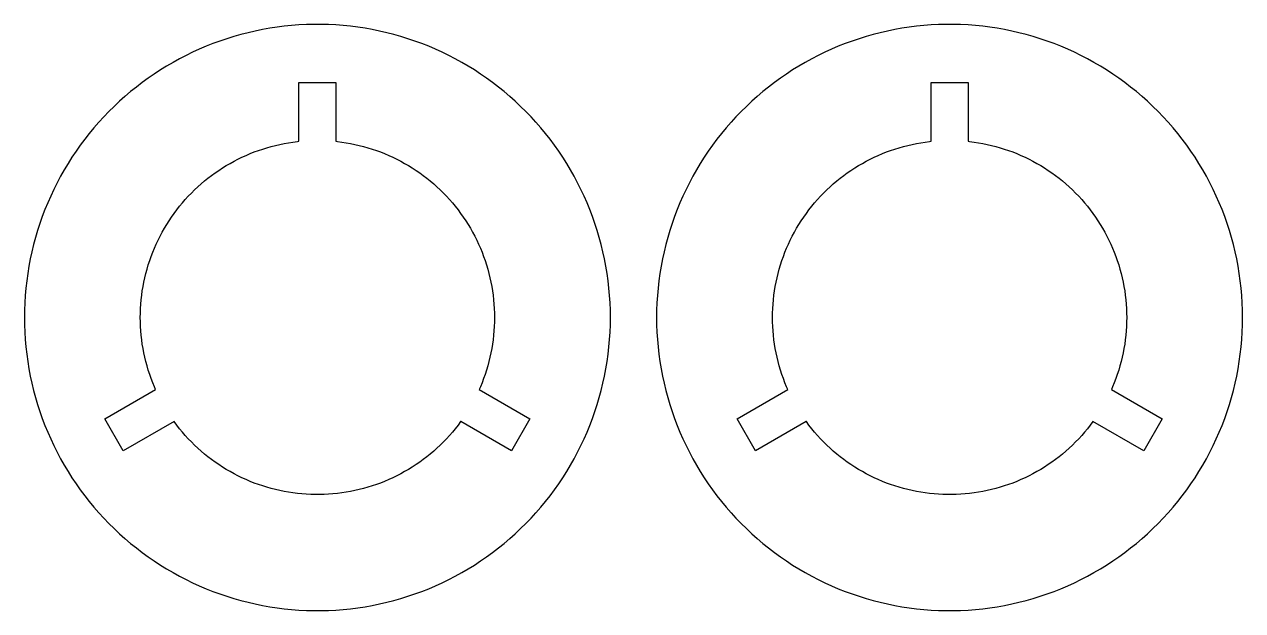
# Model space of a CAD drawing. Header units: metres. Extents: x -25 to 190, y -25 to 25.
# Drawn here: x 84.2 to 189.8, y -25.4 to 25.4 of the extents above; entities that cross this region are included whole.
import ezdxf

# ---------------------------------------------------------------- set-up
doc = ezdxf.new("R2010")
doc.units = ezdxf.units.M

msp = doc.modelspace()

# ---------------------------------------------------------------- linework, layer by layer
for p, q in [((108.005, 25.3499), (107.369, 25.3018)), ((108.643, 25.3819), (108.005, 25.3499)), ((109.281, 25.398), (108.643, 25.3819)), ((109.919, 25.398), (109.281, 25.398)), ((110.557, 25.3819), (109.919, 25.398)), ((111.195, 25.3499), (110.557, 25.3819)), ((111.831, 25.3018), (111.195, 25.3499)), ((162.805, 25.3499), (162.169, 25.3018)), ((163.443, 25.3819), (162.805, 25.3499)), ((164.081, 25.398), (163.443, 25.3819)), ((164.719, 25.398), (164.081, 25.398)), ((165.357, 25.3819), (164.719, 25.398)), ((165.995, 25.3499), (165.357, 25.3819)), ((166.631, 25.3018), (165.995, 25.3499)), ((102.361, 24.3465), (101.751, 24.1568)), ((102.975, 24.5207), (102.361, 24.3465)), ((103.593, 24.6794), (102.975, 24.5207)), ((104.215, 24.8226), (103.593, 24.6794)), ((104.841, 24.9501), (104.215, 24.8226)), ((105.469, 25.0618), (104.841, 24.9501)), ((106.1, 25.1577), (105.469, 25.0618)), ((106.733, 25.2377), (106.1, 25.1577)), ((107.369, 25.3018), (106.733, 25.2377)), ((112.467, 25.2377), (111.831, 25.3018)), ((113.1, 25.1577), (112.467, 25.2377)), ((113.731, 25.0618), (113.1, 25.1577)), ((114.359, 24.9501), (113.731, 25.0618)), ((114.985, 24.8226), (114.359, 24.9501)), ((115.607, 24.6794), (114.985, 24.8226)), ((116.225, 24.5207), (115.607, 24.6794)), ((116.839, 24.3465), (116.225, 24.5207)), ((117.449, 24.1568), (116.839, 24.3465)), ((157.161, 24.3465), (156.551, 24.1568)), ((157.775, 24.5207), (157.161, 24.3465)), ((158.393, 24.6794), (157.775, 24.5207)), ((159.015, 24.8226), (158.393, 24.6794)), ((159.641, 24.9501), (159.015, 24.8226)), ((160.269, 25.0618), (159.641, 24.9501)), ((160.9, 25.1577), (160.269, 25.0618)), ((161.533, 25.2377), (160.9, 25.1577)), ((162.169, 25.3018), (161.533, 25.2377)), ((167.267, 25.2377), (166.631, 25.3018)), ((167.9, 25.1577), (167.267, 25.2377)), ((168.531, 25.0618), (167.9, 25.1577)), ((169.159, 24.9501), (168.531, 25.0618)), ((169.785, 24.8226), (169.159, 24.9501)), ((170.407, 24.6794), (169.785, 24.8226)), ((171.025, 24.5207), (170.407, 24.6794)), ((171.639, 24.3465), (171.025, 24.5207)), ((172.249, 24.1568), (171.639, 24.3465)), ((99.3662, 23.2471), (98.7852, 22.9826)), ((99.9536, 23.4969), (99.3662, 23.2471)), ((100.547, 23.7319), (99.9536, 23.4969)), ((101.146, 23.952), (100.547, 23.7319)), ((101.751, 24.1568), (101.146, 23.952)), ((118.054, 23.952), (117.449, 24.1568)), ((118.653, 23.7319), (118.054, 23.952)), ((119.246, 23.4969), (118.653, 23.7319)), ((119.834, 23.2471), (119.246, 23.4969)), ((120.415, 22.9826), (119.834, 23.2471)), ((154.166, 23.2471), (153.585, 22.9826)), ((154.754, 23.4969), (154.166, 23.2471)), ((155.347, 23.7319), (154.754, 23.4969)), ((155.946, 23.952), (155.347, 23.7319)), ((156.551, 24.1568), (155.946, 23.952)), ((172.854, 23.952), (172.249, 24.1568)), ((173.453, 23.7319), (172.854, 23.952)), ((174.046, 23.4969), (173.453, 23.7319)), ((174.634, 23.2471), (174.046, 23.4969)), ((175.215, 22.9826), (174.634, 23.2471)), ((97.6441, 22.4102), (97.0847, 22.1027)), ((98.2111, 22.7036), (97.6441, 22.4102)), ((98.7852, 22.9826), (98.2111, 22.7036)), ((120.989, 22.7036), (120.415, 22.9826)), ((121.556, 22.4102), (120.989, 22.7036)), ((122.115, 22.1027), (121.556, 22.4102)), ((152.444, 22.4102), (151.885, 22.1027)), ((153.011, 22.7036), (152.444, 22.4102)), ((153.585, 22.9826), (153.011, 22.7036)), ((175.789, 22.7036), (175.215, 22.9826)), ((176.356, 22.4102), (175.789, 22.7036)), ((176.915, 22.1027), (176.356, 22.4102)), ((95.99, 21.4459), (95.4554, 21.0971)), ((96.5332, 21.7812), (95.99, 21.4459)), ((97.0847, 22.1027), (96.5332, 21.7812)), ((122.667, 21.7812), (122.115, 22.1027)), ((123.21, 21.4459), (122.667, 21.7812)), ((123.745, 21.0971), (123.21, 21.4459)), ((150.79, 21.4459), (150.255, 21.0971)), ((151.333, 21.7812), (150.79, 21.4459)), ((151.885, 22.1027), (151.333, 21.7812)), ((177.467, 21.7812), (176.915, 22.1027)), ((178.01, 21.4459), (177.467, 21.7812)), ((178.545, 21.0971), (178.01, 21.4459)), ((94.4132, 20.3598), (93.9064, 19.9717)), ((94.9297, 20.735), (94.4132, 20.3598)), ((95.4554, 21.0971), (94.9297, 20.735)), ((108, 15.2653), (108, 20.35)), ((108, 20.35), (111.2, 20.35)), ((111.2, 20.35), (111.2, 15.2653)), ((124.27, 20.735), (123.745, 21.0971)), ((124.787, 20.3598), (124.27, 20.735)), ((125.294, 19.9717), (124.787, 20.3598)), ((149.213, 20.3598), (148.706, 19.9717)), ((149.73, 20.735), (149.213, 20.3598)), ((150.255, 21.0971), (149.73, 20.735)), ((162.8, 15.2653), (162.8, 20.35)), ((162.8, 20.35), (166, 20.35)), ((166, 20.35), (166, 15.2653)), ((179.07, 20.735), (178.545, 21.0971)), ((179.587, 20.3598), (179.07, 20.735)), ((180.094, 19.9717), (179.587, 20.3598)), ((92.9227, 19.158), (92.4465, 18.7328)), ((93.4094, 19.571), (92.9227, 19.158)), ((93.9064, 19.9717), (93.4094, 19.571)), ((125.791, 19.571), (125.294, 19.9717)), ((126.277, 19.158), (125.791, 19.571)), ((126.753, 18.7328), (126.277, 19.158)), ((147.723, 19.158), (147.247, 18.7328)), ((148.209, 19.571), (147.723, 19.158)), ((148.706, 19.9717), (148.209, 19.571)), ((180.591, 19.571), (180.094, 19.9717)), ((181.077, 19.158), (180.591, 19.571)), ((181.553, 18.7328), (181.077, 19.158)), ((91.9812, 18.2958), (91.527, 17.8473)), ((92.4465, 18.7328), (91.9812, 18.2958)), ((127.219, 18.2958), (126.753, 18.7328)), ((127.673, 17.8473), (127.219, 18.2958)), ((146.781, 18.2958), (146.327, 17.8473)), ((147.247, 18.7328), (146.781, 18.2958)), ((182.019, 18.2958), (181.553, 18.7328)), ((182.473, 17.8473), (182.019, 18.2958)), ((90.6531, 16.9167), (90.234, 16.4352)), ((91.0842, 17.3875), (90.6531, 16.9167)), ((91.527, 17.8473), (91.0842, 17.3875)), ((128.116, 17.3875), (127.673, 17.8473)), ((128.547, 16.9167), (128.116, 17.3875)), ((128.966, 16.4352), (128.547, 16.9167)), ((145.453, 16.9167), (145.034, 16.4352)), ((145.884, 17.3875), (145.453, 16.9167)), ((146.327, 17.8473), (145.884, 17.3875)), ((182.916, 17.3875), (182.473, 17.8473)), ((183.347, 16.9167), (182.916, 17.3875)), ((183.766, 16.4352), (183.347, 16.9167)), ((89.8271, 15.9434), (89.4326, 15.4414)), ((90.234, 16.4352), (89.8271, 15.9434)), ((129.373, 15.9434), (128.966, 16.4352)), ((129.767, 15.4414), (129.373, 15.9434)), ((144.627, 15.9434), (144.233, 15.4414)), ((145.034, 16.4352), (144.627, 15.9434)), ((184.173, 15.9434), (183.766, 16.4352)), ((184.567, 15.4414), (184.173, 15.9434)), ((89.051, 14.9297), (88.6823, 14.4086)), ((89.4326, 15.4414), (89.051, 14.9297)), ((105.225, 14.7133), (105.596, 14.8186)), ((105.596, 14.8186), (105.97, 14.9145)), ((105.97, 14.9145), (106.346, 15.0011)), ((106.346, 15.0011), (106.724, 15.0781)), ((106.724, 15.0781), (107.104, 15.1456)), ((107.104, 15.1456), (107.485, 15.2036)), ((107.485, 15.2036), (107.868, 15.2519)), ((107.868, 15.2519), (108, 15.2653)), ((111.2, 15.2653), (111.332, 15.2519)), ((111.332, 15.2519), (111.715, 15.2036)), ((111.715, 15.2036), (112.096, 15.1456)), ((112.096, 15.1456), (112.476, 15.0781)), ((112.476, 15.0781), (112.854, 15.0011)), ((112.854, 15.0011), (113.23, 14.9145)), ((113.23, 14.9145), (113.604, 14.8186)), ((113.604, 14.8186), (113.975, 14.7133)), ((130.149, 14.9297), (129.767, 15.4414)), ((130.518, 14.4086), (130.149, 14.9297)), ((143.851, 14.9297), (143.482, 14.4086)), ((144.233, 15.4414), (143.851, 14.9297)), ((160.025, 14.7133), (160.396, 14.8186)), ((160.396, 14.8186), (160.77, 14.9145)), ((160.77, 14.9145), (161.146, 15.0011)), ((161.146, 15.0011), (161.524, 15.0781)), ((161.524, 15.0781), (161.904, 15.1456)), ((161.904, 15.1456), (162.285, 15.2036)), ((162.285, 15.2036), (162.668, 15.2519)), ((162.668, 15.2519), (162.8, 15.2653)), ((166, 15.2653), (166.132, 15.2519)), ((166.132, 15.2519), (166.515, 15.2036)), ((166.515, 15.2036), (166.896, 15.1456)), ((166.896, 15.1456), (167.276, 15.0781)), ((167.276, 15.0781), (167.654, 15.0011)), ((167.654, 15.0011), (168.03, 14.9145)), ((168.03, 14.9145), (168.404, 14.8186)), ((168.404, 14.8186), (168.775, 14.7133)), ((184.949, 14.9297), (184.567, 15.4414)), ((185.318, 14.4086), (184.949, 14.9297)), ((88.3268, 13.8784), (87.9847, 13.3394)), ((88.6823, 14.4086), (88.3268, 13.8784)), ((102.717, 13.7205), (103.064, 13.8891)), ((103.064, 13.8891), (103.415, 14.049)), ((103.415, 14.049), (103.77, 14.1999)), ((103.77, 14.1999), (104.129, 14.3419)), ((104.129, 14.3419), (104.491, 14.4749)), ((104.491, 14.4749), (104.857, 14.5987)), ((104.857, 14.5987), (105.225, 14.7133)), ((113.975, 14.7133), (114.343, 14.5987)), ((114.343, 14.5987), (114.709, 14.4749)), ((114.709, 14.4749), (115.071, 14.3419)), ((115.071, 14.3419), (115.43, 14.1999)), ((115.43, 14.1999), (115.785, 14.049)), ((115.785, 14.049), (116.136, 13.8891)), ((116.136, 13.8891), (116.483, 13.7205)), ((130.873, 13.8784), (130.518, 14.4086)), ((131.215, 13.3394), (130.873, 13.8784)), ((143.127, 13.8784), (142.785, 13.3394)), ((143.482, 14.4086), (143.127, 13.8784)), ((157.517, 13.7205), (157.864, 13.8891)), ((157.864, 13.8891), (158.215, 14.049)), ((158.215, 14.049), (158.57, 14.1999)), ((158.57, 14.1999), (158.929, 14.3419)), ((158.929, 14.3419), (159.291, 14.4749)), ((159.291, 14.4749), (159.657, 14.5987)), ((159.657, 14.5987), (160.025, 14.7133)), ((168.775, 14.7133), (169.143, 14.5987)), ((169.143, 14.5987), (169.509, 14.4749)), ((169.509, 14.4749), (169.871, 14.3419)), ((169.871, 14.3419), (170.23, 14.1999)), ((170.23, 14.1999), (170.585, 14.049)), ((170.585, 14.049), (170.936, 13.8891)), ((170.936, 13.8891), (171.283, 13.7205)), ((185.673, 13.8784), (185.318, 14.4086)), ((186.015, 13.3394), (185.673, 13.8784)), ((87.6563, 12.792), (87.3418, 12.2365)), ((87.9847, 13.3394), (87.6563, 12.792)), ((100.734, 12.5308), (101.052, 12.7496)), ((101.052, 12.7496), (101.375, 12.9604)), ((101.375, 12.9604), (101.703, 13.163)), ((101.703, 13.163), (102.037, 13.3573)), ((102.037, 13.3573), (102.375, 13.5432)), ((102.375, 13.5432), (102.717, 13.7205)), ((116.483, 13.7205), (116.825, 13.5432)), ((116.825, 13.5432), (117.163, 13.3573)), ((117.163, 13.3573), (117.497, 13.163)), ((117.497, 13.163), (117.825, 12.9604)), ((117.825, 12.9604), (118.148, 12.7496)), ((118.148, 12.7496), (118.466, 12.5308)), ((131.544, 12.792), (131.215, 13.3394)), ((131.858, 12.2365), (131.544, 12.792)), ((142.456, 12.792), (142.142, 12.2365)), ((142.785, 13.3394), (142.456, 12.792)), ((155.534, 12.5308), (155.852, 12.7496)), ((155.852, 12.7496), (156.175, 12.9604)), ((156.175, 12.9604), (156.503, 13.163)), ((156.503, 13.163), (156.837, 13.3573)), ((156.837, 13.3573), (157.175, 13.5432)), ((157.175, 13.5432), (157.517, 13.7205)), ((171.283, 13.7205), (171.625, 13.5432)), ((171.625, 13.5432), (171.963, 13.3573)), ((171.963, 13.3573), (172.297, 13.163)), ((172.297, 13.163), (172.625, 12.9604)), ((172.625, 12.9604), (172.948, 12.7496)), ((172.948, 12.7496), (173.266, 12.5308)), ((186.344, 12.792), (186.015, 13.3394)), ((186.658, 12.2365), (186.344, 12.792)), ((87.0413, 11.6733), (86.7551, 11.1027)), ((87.3418, 12.2365), (87.0413, 11.6733)), ((99.5214, 11.5777), (99.8155, 11.8274)), ((99.8155, 11.8274), (100.116, 12.0695)), ((100.116, 12.0695), (100.422, 12.304)), ((100.422, 12.304), (100.734, 12.5308)), ((118.466, 12.5308), (118.778, 12.304)), ((118.778, 12.304), (119.084, 12.0695)), ((119.084, 12.0695), (119.384, 11.8274)), ((119.384, 11.8274), (119.679, 11.5777)), ((132.159, 11.6733), (131.858, 12.2365)), ((132.445, 11.1027), (132.159, 11.6733)), ((141.841, 11.6733), (141.555, 11.1027)), ((142.142, 12.2365), (141.841, 11.6733)), ((154.321, 11.5777), (154.616, 11.8274)), ((154.616, 11.8274), (154.916, 12.0695)), ((154.916, 12.0695), (155.222, 12.304)), ((155.222, 12.304), (155.534, 12.5308)), ((173.266, 12.5308), (173.578, 12.304)), ((173.578, 12.304), (173.884, 12.0695)), ((173.884, 12.0695), (174.184, 11.8274)), ((174.184, 11.8274), (174.479, 11.5777)), ((186.959, 11.6733), (186.658, 12.2365)), ((187.245, 11.1027), (186.959, 11.6733)), ((86.7551, 11.1027), (86.4833, 10.5251)), ((98.4103, 10.5078), (98.6779, 10.7857)), ((98.6779, 10.7857), (98.9524, 11.0567)), ((98.9524, 11.0567), (99.2336, 11.3208)), ((99.2336, 11.3208), (99.5214, 11.5777)), ((119.679, 11.5777), (119.966, 11.3208)), ((119.966, 11.3208), (120.248, 11.0567)), ((120.248, 11.0567), (120.522, 10.7857)), ((120.522, 10.7857), (120.79, 10.5078)), ((132.717, 10.5251), (132.445, 11.1027)), ((141.555, 11.1027), (141.283, 10.5251)), ((153.21, 10.5078), (153.478, 10.7857)), ((153.478, 10.7857), (153.752, 11.0567)), ((153.752, 11.0567), (154.034, 11.3208)), ((154.034, 11.3208), (154.321, 11.5777)), ((174.479, 11.5777), (174.766, 11.3208)), ((174.766, 11.3208), (175.048, 11.0567)), ((175.048, 11.0567), (175.322, 10.7857)), ((175.322, 10.7857), (175.59, 10.5078)), ((187.517, 10.5251), (187.245, 11.1027)), ((86.2261, 9.94089), (85.9837, 9.35036)), ((86.4833, 10.5251), (86.2261, 9.94089)), ((97.4122, 9.33173), (97.6506, 9.63506)), ((97.6506, 9.63506), (97.8965, 9.9323)), ((97.8965, 9.9323), (98.1498, 10.2233)), ((98.1498, 10.2233), (98.4103, 10.5078)), ((120.79, 10.5078), (121.05, 10.2233)), ((121.05, 10.2233), (121.303, 9.9323)), ((121.303, 9.9323), (121.549, 9.63506)), ((121.549, 9.63506), (121.788, 9.33173)), ((132.974, 9.94089), (132.717, 10.5251)), ((133.216, 9.35036), (132.974, 9.94089)), ((141.026, 9.94089), (140.784, 9.35036)), ((141.283, 10.5251), (141.026, 9.94089)), ((152.212, 9.33173), (152.451, 9.63506)), ((152.451, 9.63506), (152.697, 9.9323)), ((152.697, 9.9323), (152.95, 10.2233)), ((152.95, 10.2233), (153.21, 10.5078)), ((175.59, 10.5078), (175.85, 10.2233)), ((175.85, 10.2233), (176.103, 9.9323)), ((176.103, 9.9323), (176.349, 9.63506)), ((176.349, 9.63506), (176.588, 9.33173)), ((187.774, 9.94089), (187.517, 10.5251)), ((188.016, 9.35036), (187.774, 9.94089)), ((85.7562, 8.75392), (85.5437, 8.15196)), ((85.9837, 9.35036), (85.7562, 8.75392)), ((96.7439, 8.38715), (96.9588, 8.70757)), ((96.9588, 8.70757), (97.1816, 9.02249)), ((97.1816, 9.02249), (97.4122, 9.33173)), ((121.788, 9.33173), (122.018, 9.02249)), ((122.018, 9.02249), (122.241, 8.70757)), ((122.241, 8.70757), (122.456, 8.38715)), ((133.444, 8.75392), (133.216, 9.35036)), ((133.656, 8.15196), (133.444, 8.75392)), ((140.556, 8.75392), (140.344, 8.15196)), ((140.784, 9.35036), (140.556, 8.75392)), ((151.544, 8.38715), (151.759, 8.70757)), ((151.759, 8.70757), (151.982, 9.02249)), ((151.982, 9.02249), (152.212, 9.33173)), ((176.588, 9.33173), (176.818, 9.02249)), ((176.818, 9.02249), (177.041, 8.70757)), ((177.041, 8.70757), (177.256, 8.38715)), ((188.244, 8.75392), (188.016, 9.35036)), ((188.456, 8.15196), (188.244, 8.75392)), ((85.3464, 7.54485), (85.1645, 6.93297)), ((85.5437, 8.15196), (85.3464, 7.54485)), ((95.9671, 7.05455), (96.1487, 7.39491)), ((96.1487, 7.39491), (96.3388, 7.73061)), ((96.3388, 7.73061), (96.5372, 8.06142)), ((96.5372, 8.06142), (96.7439, 8.38715)), ((122.456, 8.38715), (122.663, 8.06142)), ((122.663, 8.06142), (122.861, 7.73061)), ((122.861, 7.73061), (123.051, 7.39491)), ((123.051, 7.39491), (123.233, 7.05455)), ((133.854, 7.54485), (133.656, 8.15196)), ((134.036, 6.93297), (133.854, 7.54485)), ((140.146, 7.54485), (139.964, 6.93297)), ((140.344, 8.15196), (140.146, 7.54485)), ((150.767, 7.05455), (150.949, 7.39491)), ((150.949, 7.39491), (151.139, 7.73061)), ((151.139, 7.73061), (151.337, 8.06142)), ((151.337, 8.06142), (151.544, 8.38715)), ((177.256, 8.38715), (177.463, 8.06142)), ((177.463, 8.06142), (177.661, 7.73061)), ((177.661, 7.73061), (177.851, 7.39491)), ((177.851, 7.39491), (178.033, 7.05455)), ((188.654, 7.54485), (188.456, 8.15196)), ((188.835, 6.93297), (188.654, 7.54485)), ((85.1645, 6.93297), (84.998, 6.31671)), ((95.4744, 6.00758), (95.6299, 6.36066)), ((95.6299, 6.36066), (95.7941, 6.70972)), ((95.7941, 6.70972), (95.9671, 7.05455)), ((123.233, 7.05455), (123.406, 6.70972)), ((123.406, 6.70972), (123.57, 6.36066)), ((123.57, 6.36066), (123.726, 6.00758)), ((134.202, 6.31671), (134.036, 6.93297)), ((139.964, 6.93297), (139.798, 6.31671)), ((150.274, 6.00758), (150.43, 6.36066)), ((150.43, 6.36066), (150.594, 6.70972)), ((150.594, 6.70972), (150.767, 7.05455)), ((178.033, 7.05455), (178.206, 6.70972)), ((178.206, 6.70972), (178.37, 6.36066)), ((178.37, 6.36066), (178.526, 6.00758)), ((189.002, 6.31671), (188.835, 6.93297)), ((84.847, 5.69647), (84.7117, 5.07263)), ((84.998, 6.31671), (84.847, 5.69647)), ((95.062, 4.92648), (95.1904, 5.29027)), ((95.1904, 5.29027), (95.3279, 5.65071)), ((95.3279, 5.65071), (95.4744, 6.00758)), ((123.726, 6.00758), (123.872, 5.65071)), ((123.872, 5.65071), (124.01, 5.29027)), ((124.01, 5.29027), (124.138, 4.92648)), ((134.353, 5.69647), (134.202, 6.31671)), ((134.488, 5.07263), (134.353, 5.69647)), ((139.647, 5.69647), (139.512, 5.07263)), ((139.798, 6.31671), (139.647, 5.69647)), ((149.862, 4.92648), (149.99, 5.29027)), ((149.99, 5.29027), (150.128, 5.65071)), ((150.128, 5.65071), (150.274, 6.00758)), ((178.526, 6.00758), (178.672, 5.65071)), ((178.672, 5.65071), (178.81, 5.29027)), ((178.81, 5.29027), (178.938, 4.92648)), ((189.153, 5.69647), (189.002, 6.31671)), ((189.288, 5.07263), (189.153, 5.69647)), ((84.5921, 4.44557), (84.4883, 3.81572)), ((84.7117, 5.07263), (84.5921, 4.44557)), ((94.8329, 4.1898), (94.9428, 4.55959)), ((94.9428, 4.55959), (95.062, 4.92648)), ((124.138, 4.92648), (124.257, 4.55959)), ((124.257, 4.55959), (124.367, 4.1898)), ((134.608, 4.44557), (134.488, 5.07263)), ((134.712, 3.81572), (134.608, 4.44557)), ((139.392, 4.44557), (139.288, 3.81572)), ((139.512, 5.07263), (139.392, 4.44557)), ((149.633, 4.1898), (149.743, 4.55959)), ((149.743, 4.55959), (149.862, 4.92648)), ((178.938, 4.92648), (179.057, 4.55959)), ((179.057, 4.55959), (179.167, 4.1898)), ((189.408, 4.44557), (189.288, 5.07263)), ((189.512, 3.81572), (189.408, 4.44557)), ((84.4003, 3.18346), (84.3282, 2.54918)), ((84.4883, 3.81572), (84.4003, 3.18346)), ((94.5592, 3.06554), (94.641, 3.44255)), ((94.641, 3.44255), (94.7323, 3.81738)), ((94.7323, 3.81738), (94.8329, 4.1898)), ((124.367, 4.1898), (124.468, 3.81738)), ((124.468, 3.81738), (124.559, 3.44255)), ((124.559, 3.44255), (124.641, 3.06554)), ((134.8, 3.18346), (134.712, 3.81572)), ((134.872, 2.54918), (134.8, 3.18346)), ((139.2, 3.18346), (139.128, 2.54918)), ((139.288, 3.81572), (139.2, 3.18346)), ((149.359, 3.06554), (149.441, 3.44255)), ((149.441, 3.44255), (149.532, 3.81738)), ((149.532, 3.81738), (149.633, 4.1898)), ((179.167, 4.1898), (179.268, 3.81738)), ((179.268, 3.81738), (179.359, 3.44255)), ((179.359, 3.44255), (179.441, 3.06554)), ((189.6, 3.18346), (189.512, 3.81572)), ((189.672, 2.54918), (189.6, 3.18346)), ((84.3282, 2.54918), (84.2722, 1.9133)), ((94.371, 1.92386), (94.4242, 2.30595)), ((94.4242, 2.30595), (94.4869, 2.6866)), ((94.4869, 2.6866), (94.5592, 3.06554)), ((124.641, 3.06554), (124.713, 2.6866)), ((124.713, 2.6866), (124.776, 2.30595)), ((124.776, 2.30595), (124.829, 1.92386)), ((134.928, 1.9133), (134.872, 2.54918)), ((139.128, 2.54918), (139.072, 1.9133)), ((149.171, 1.92386), (149.224, 2.30595)), ((149.224, 2.30595), (149.287, 2.6866)), ((149.287, 2.6866), (149.359, 3.06554)), ((179.441, 3.06554), (179.513, 2.6866)), ((179.513, 2.6866), (179.576, 2.30595)), ((179.576, 2.30595), (179.629, 1.92386)), ((189.728, 1.9133), (189.672, 2.54918)), ((84.2321, 1.2762), (84.208, 0.63829)), ((84.2722, 1.9133), (84.2321, 1.2762)), ((94.2694, 0.77124), (94.2936, 1.15627)), ((94.2936, 1.15627), (94.3275, 1.54054)), ((94.3275, 1.54054), (94.371, 1.92386)), ((124.829, 1.92386), (124.872, 1.54054)), ((124.872, 1.54054), (124.906, 1.15627)), ((124.906, 1.15627), (124.931, 0.77124)), ((134.968, 1.2762), (134.928, 1.9133)), ((134.992, 0.63829), (134.968, 1.2762)), ((139.032, 1.2762), (139.008, 0.63829)), ((139.072, 1.9133), (139.032, 1.2762)), ((149.069, 0.77124), (149.094, 1.15627)), ((149.094, 1.15627), (149.128, 1.54054)), ((149.128, 1.54054), (149.171, 1.92386)), ((179.629, 1.92386), (179.672, 1.54054)), ((179.672, 1.54054), (179.706, 1.15627)), ((179.706, 1.15627), (179.731, 0.77124)), ((189.768, 1.2762), (189.728, 1.9133)), ((189.792, 0.63829), (189.768, 1.2762)), ((84.208, 0.63829), (84.2, 0)), ((84.2, 0), (84.208, -0.63829)), ((94.25, 0), (94.2549, 0.38574)), ((94.2549, -0.38574), (94.25, 0)), ((94.2549, 0.38574), (94.2694, 0.77124)), ((124.931, 0.77124), (124.945, 0.38574)), ((124.945, 0.38574), (124.95, 0)), ((124.95, 0), (124.945, -0.38574)), ((135, 0), (134.992, 0.63829)), ((134.992, -0.63829), (135, 0)), ((139.008, 0.63829), (139, 0)), ((139, 0), (139.008, -0.63829)), ((149.05, 0), (149.055, 0.38574)), ((149.055, -0.38574), (149.05, 0)), ((149.055, 0.38574), (149.069, 0.77124)), ((179.731, 0.77124), (179.745, 0.38574)), ((179.745, 0.38574), (179.75, 0)), ((179.75, 0), (179.745, -0.38574)), ((189.8, 0), (189.792, 0.63829)), ((189.792, -0.63829), (189.8, 0)), ((84.208, -0.63829), (84.2321, -1.2762)), ((94.2694, -0.77124), (94.2549, -0.38574)), ((94.2936, -1.15627), (94.2694, -0.77124)), ((124.931, -0.77124), (124.906, -1.15627)), ((124.945, -0.38574), (124.931, -0.77124)), ((134.968, -1.2762), (134.992, -0.63829)), ((139.008, -0.63829), (139.032, -1.2762)), ((149.069, -0.77124), (149.055, -0.38574)), ((149.094, -1.15627), (149.069, -0.77124)), ((179.731, -0.77124), (179.706, -1.15627)), ((179.745, -0.38574), (179.731, -0.77124)), ((189.768, -1.2762), (189.792, -0.63829)), ((84.2321, -1.2762), (84.2722, -1.9133)), ((84.2722, -1.9133), (84.3282, -2.54918)), ((94.3275, -1.54054), (94.2936, -1.15627)), ((94.371, -1.92386), (94.3275, -1.54054)), ((94.4242, -2.30595), (94.371, -1.92386)), ((124.829, -1.92386), (124.776, -2.30595)), ((124.872, -1.54054), (124.829, -1.92386)), ((124.906, -1.15627), (124.872, -1.54054)), ((134.872, -2.54918), (134.928, -1.9133)), ((134.928, -1.9133), (134.968, -1.2762)), ((139.032, -1.2762), (139.072, -1.9133)), ((139.072, -1.9133), (139.128, -2.54918)), ((149.128, -1.54054), (149.094, -1.15627)), ((149.171, -1.92386), (149.128, -1.54054)), ((149.224, -2.30595), (149.171, -1.92386)), ((179.629, -1.92386), (179.576, -2.30595)), ((179.672, -1.54054), (179.629, -1.92386)), ((179.706, -1.15627), (179.672, -1.54054)), ((189.672, -2.54918), (189.728, -1.9133)), ((189.728, -1.9133), (189.768, -1.2762)), ((84.3282, -2.54918), (84.4003, -3.18346)), ((94.4869, -2.6866), (94.4242, -2.30595)), ((94.5592, -3.06554), (94.4869, -2.6866)), ((94.641, -3.44255), (94.5592, -3.06554)), ((124.641, -3.06554), (124.559, -3.44255)), ((124.713, -2.6866), (124.641, -3.06554)), ((124.776, -2.30595), (124.713, -2.6866)), ((134.8, -3.18346), (134.872, -2.54918)), ((139.128, -2.54918), (139.2, -3.18346)), ((149.287, -2.6866), (149.224, -2.30595)), ((149.359, -3.06554), (149.287, -2.6866)), ((149.441, -3.44255), (149.359, -3.06554)), ((179.441, -3.06554), (179.359, -3.44255)), ((179.513, -2.6866), (179.441, -3.06554)), ((179.576, -2.30595), (179.513, -2.6866)), ((189.6, -3.18346), (189.672, -2.54918)), ((84.4003, -3.18346), (84.4883, -3.81572)), ((84.4883, -3.81572), (84.5921, -4.44557)), ((94.7323, -3.81738), (94.641, -3.44255)), ((94.8329, -4.1898), (94.7323, -3.81738)), ((94.9428, -4.55959), (94.8329, -4.1898)), ((124.367, -4.1898), (124.257, -4.55959)), ((124.468, -3.81738), (124.367, -4.1898)), ((124.559, -3.44255), (124.468, -3.81738)), ((134.608, -4.44557), (134.712, -3.81572)), ((134.712, -3.81572), (134.8, -3.18346)), ((139.2, -3.18346), (139.288, -3.81572)), ((139.288, -3.81572), (139.392, -4.44557)), ((149.532, -3.81738), (149.441, -3.44255)), ((149.633, -4.1898), (149.532, -3.81738)), ((149.743, -4.55959), (149.633, -4.1898)), ((179.167, -4.1898), (179.057, -4.55959)), ((179.268, -3.81738), (179.167, -4.1898)), ((179.359, -3.44255), (179.268, -3.81738)), ((189.408, -4.44557), (189.512, -3.81572)), ((189.512, -3.81572), (189.6, -3.18346)), ((84.5921, -4.44557), (84.7117, -5.07263)), ((84.7117, -5.07263), (84.847, -5.69647)), ((95.062, -4.92648), (94.9428, -4.55959)), ((95.1904, -5.29027), (95.062, -4.92648)), ((124.138, -4.92648), (124.01, -5.29027)), ((124.257, -4.55959), (124.138, -4.92648)), ((134.353, -5.69647), (134.488, -5.07263)), ((134.488, -5.07263), (134.608, -4.44557)), ((139.392, -4.44557), (139.512, -5.07263)), ((139.512, -5.07263), (139.647, -5.69647)), ((149.862, -4.92648), (149.743, -4.55959)), ((149.99, -5.29027), (149.862, -4.92648)), ((178.938, -4.92648), (178.81, -5.29027)), ((179.057, -4.55959), (178.938, -4.92648)), ((189.153, -5.69647), (189.288, -5.07263)), ((189.288, -5.07263), (189.408, -4.44557)), ((84.847, -5.69647), (84.998, -6.31671)), ((84.998, -6.31671), (85.1645, -6.93297)), ((91.1764, -8.78935), (95.5798, -6.24701)), ((95.3279, -5.65071), (95.1904, -5.29027)), ((95.4744, -6.00758), (95.3279, -5.65071)), ((95.5798, -6.24701), (95.4744, -6.00758)), ((123.726, -6.00758), (123.62, -6.24701)), ((123.62, -6.24701), (128.024, -8.78935)), ((123.872, -5.65071), (123.726, -6.00758)), ((124.01, -5.29027), (123.872, -5.65071)), ((134.036, -6.93297), (134.202, -6.31671)), ((134.202, -6.31671), (134.353, -5.69647)), ((139.647, -5.69647), (139.798, -6.31671)), ((139.798, -6.31671), (139.964, -6.93297)), ((145.976, -8.78935), (150.38, -6.24701)), ((150.128, -5.65071), (149.99, -5.29027)), ((150.274, -6.00758), (150.128, -5.65071)), ((150.38, -6.24701), (150.274, -6.00758)), ((178.526, -6.00758), (178.42, -6.24701)), ((178.42, -6.24701), (182.824, -8.78935)), ((178.672, -5.65071), (178.526, -6.00758)), ((178.81, -5.29027), (178.672, -5.65071)), ((188.835, -6.93297), (189.002, -6.31671)), ((189.002, -6.31671), (189.153, -5.69647)), ((85.1645, -6.93297), (85.3464, -7.54485)), ((133.854, -7.54485), (134.036, -6.93297)), ((139.964, -6.93297), (140.146, -7.54485)), ((188.654, -7.54485), (188.835, -6.93297)), ((85.3464, -7.54485), (85.5437, -8.15196)), ((85.5437, -8.15196), (85.7562, -8.75392)), ((133.444, -8.75392), (133.656, -8.15196)), ((133.656, -8.15196), (133.854, -7.54485)), ((140.146, -7.54485), (140.344, -8.15196)), ((140.344, -8.15196), (140.556, -8.75392)), ((188.244, -8.75392), (188.456, -8.15196)), ((188.456, -8.15196), (188.654, -7.54485)), ((85.7562, -8.75392), (85.9837, -9.35036)), ((85.9837, -9.35036), (86.2261, -9.94089)), ((92.7764, -11.5606), (91.1764, -8.78935)), ((97.179, -9.01878), (92.7764, -11.5606)), ((97.1816, -9.02249), (97.179, -9.01878)), ((97.4122, -9.33173), (97.1816, -9.02249)), ((97.6506, -9.63506), (97.4122, -9.33173)), ((121.788, -9.33173), (121.549, -9.63506)), ((122.018, -9.02249), (121.788, -9.33173)), ((122.021, -9.01878), (122.018, -9.02249)), ((126.424, -11.5606), (122.021, -9.01878)), ((128.024, -8.78935), (126.424, -11.5606)), ((132.974, -9.94089), (133.216, -9.35036)), ((133.216, -9.35036), (133.444, -8.75392)), ((140.556, -8.75392), (140.784, -9.35036)), ((140.784, -9.35036), (141.026, -9.94089)), ((147.576, -11.5606), (145.976, -8.78935)), ((151.979, -9.01878), (147.576, -11.5606)), ((151.982, -9.02249), (151.979, -9.01878)), ((152.212, -9.33173), (151.982, -9.02249)), ((152.451, -9.63506), (152.212, -9.33173)), ((176.588, -9.33173), (176.349, -9.63506)), ((176.818, -9.02249), (176.588, -9.33173)), ((176.821, -9.01878), (176.818, -9.02249)), ((181.224, -11.5606), (176.821, -9.01878)), ((182.824, -8.78935), (181.224, -11.5606)), ((187.774, -9.94089), (188.016, -9.35036)), ((188.016, -9.35036), (188.244, -8.75392)), ((86.2261, -9.94089), (86.4833, -10.5251)), ((86.4833, -10.5251), (86.7551, -11.1027)), ((97.8965, -9.9323), (97.6506, -9.63506)), ((98.1498, -10.2233), (97.8965, -9.9323)), ((98.4103, -10.5078), (98.1498, -10.2233)), ((98.6779, -10.7857), (98.4103, -10.5078)), ((120.79, -10.5078), (120.522, -10.7857)), ((121.05, -10.2233), (120.79, -10.5078)), ((121.303, -9.9323), (121.05, -10.2233)), ((121.549, -9.63506), (121.303, -9.9323)), ((132.445, -11.1027), (132.717, -10.5251)), ((132.717, -10.5251), (132.974, -9.94089)), ((141.026, -9.94089), (141.283, -10.5251)), ((141.283, -10.5251), (141.555, -11.1027)), ((152.697, -9.9323), (152.451, -9.63506)), ((152.95, -10.2233), (152.697, -9.9323)), ((153.21, -10.5078), (152.95, -10.2233)), ((153.478, -10.7857), (153.21, -10.5078)), ((175.59, -10.5078), (175.322, -10.7857)), ((175.85, -10.2233), (175.59, -10.5078)), ((176.103, -9.9323), (175.85, -10.2233)), ((176.349, -9.63506), (176.103, -9.9323)), ((187.245, -11.1027), (187.517, -10.5251)), ((187.517, -10.5251), (187.774, -9.94089)), ((86.7551, -11.1027), (87.0413, -11.6733)), ((98.9524, -11.0567), (98.6779, -10.7857)), ((99.2336, -11.3208), (98.9524, -11.0567)), ((99.5214, -11.5777), (99.2336, -11.3208)), ((99.8155, -11.8274), (99.5214, -11.5777)), ((119.679, -11.5777), (119.384, -11.8274)), ((119.966, -11.3208), (119.679, -11.5777)), ((120.248, -11.0567), (119.966, -11.3208)), ((120.522, -10.7857), (120.248, -11.0567)), ((132.159, -11.6733), (132.445, -11.1027)), ((141.555, -11.1027), (141.841, -11.6733)), ((153.752, -11.0567), (153.478, -10.7857)), ((154.034, -11.3208), (153.752, -11.0567)), ((154.321, -11.5777), (154.034, -11.3208)), ((154.616, -11.8274), (154.321, -11.5777)), ((174.479, -11.5777), (174.184, -11.8274)), ((174.766, -11.3208), (174.479, -11.5777)), ((175.048, -11.0567), (174.766, -11.3208)), ((175.322, -10.7857), (175.048, -11.0567)), ((186.959, -11.6733), (187.245, -11.1027)), ((87.0413, -11.6733), (87.3418, -12.2365)), ((87.3418, -12.2365), (87.6563, -12.792)), ((100.116, -12.0695), (99.8155, -11.8274)), ((100.422, -12.304), (100.116, -12.0695)), ((100.734, -12.5308), (100.422, -12.304)), ((101.052, -12.7496), (100.734, -12.5308)), ((118.466, -12.5308), (118.148, -12.7496)), ((118.778, -12.304), (118.466, -12.5308)), ((119.084, -12.0695), (118.778, -12.304)), ((119.384, -11.8274), (119.084, -12.0695)), ((131.544, -12.792), (131.858, -12.2365)), ((131.858, -12.2365), (132.159, -11.6733)), ((141.841, -11.6733), (142.142, -12.2365)), ((142.142, -12.2365), (142.456, -12.792)), ((154.916, -12.0695), (154.616, -11.8274)), ((155.222, -12.304), (154.916, -12.0695)), ((155.534, -12.5308), (155.222, -12.304)), ((155.852, -12.7496), (155.534, -12.5308)), ((173.266, -12.5308), (172.948, -12.7496)), ((173.578, -12.304), (173.266, -12.5308)), ((173.884, -12.0695), (173.578, -12.304)), ((174.184, -11.8274), (173.884, -12.0695)), ((186.344, -12.792), (186.658, -12.2365)), ((186.658, -12.2365), (186.959, -11.6733)), ((87.6563, -12.792), (87.9847, -13.3394)), ((87.9847, -13.3394), (88.3268, -13.8784)), ((101.375, -12.9604), (101.052, -12.7496)), ((101.703, -13.163), (101.375, -12.9604)), ((102.037, -13.3573), (101.703, -13.163)), ((102.375, -13.5432), (102.037, -13.3573)), ((102.717, -13.7205), (102.375, -13.5432)), ((103.064, -13.8891), (102.717, -13.7205)), ((116.483, -13.7205), (116.136, -13.8891)), ((116.825, -13.5432), (116.483, -13.7205)), ((117.163, -13.3573), (116.825, -13.5432)), ((117.497, -13.163), (117.163, -13.3573)), ((117.825, -12.9604), (117.497, -13.163)), ((118.148, -12.7496), (117.825, -12.9604)), ((130.873, -13.8784), (131.215, -13.3394)), ((131.215, -13.3394), (131.544, -12.792)), ((142.456, -12.792), (142.785, -13.3394)), ((142.785, -13.3394), (143.127, -13.8784)), ((156.175, -12.9604), (155.852, -12.7496)), ((156.503, -13.163), (156.175, -12.9604)), ((156.837, -13.3573), (156.503, -13.163)), ((157.175, -13.5432), (156.837, -13.3573)), ((157.517, -13.7205), (157.175, -13.5432)), ((157.864, -13.8891), (157.517, -13.7205)), ((171.283, -13.7205), (170.936, -13.8891)), ((171.625, -13.5432), (171.283, -13.7205)), ((171.963, -13.3573), (171.625, -13.5432)), ((172.297, -13.163), (171.963, -13.3573)), ((172.625, -12.9604), (172.297, -13.163)), ((172.948, -12.7496), (172.625, -12.9604)), ((185.673, -13.8784), (186.015, -13.3394)), ((186.015, -13.3394), (186.344, -12.792)), ((88.3268, -13.8784), (88.6823, -14.4086)), ((88.6823, -14.4086), (89.051, -14.9297)), ((103.415, -14.049), (103.064, -13.8891)), ((103.77, -14.1999), (103.415, -14.049)), ((104.129, -14.3419), (103.77, -14.1999)), ((104.491, -14.4749), (104.129, -14.3419)), ((104.857, -14.5987), (104.491, -14.4749)), ((105.225, -14.7133), (104.857, -14.5987)), ((105.596, -14.8186), (105.225, -14.7133)), ((113.975, -14.7133), (113.604, -14.8186)), ((114.343, -14.5987), (113.975, -14.7133)), ((114.709, -14.4749), (114.343, -14.5987)), ((115.071, -14.3419), (114.709, -14.4749)), ((115.43, -14.1999), (115.071, -14.3419)), ((115.785, -14.049), (115.43, -14.1999)), ((116.136, -13.8891), (115.785, -14.049)), ((130.149, -14.9297), (130.518, -14.4086)), ((130.518, -14.4086), (130.873, -13.8784)), ((143.127, -13.8784), (143.482, -14.4086)), ((143.482, -14.4086), (143.851, -14.9297)), ((158.215, -14.049), (157.864, -13.8891)), ((158.57, -14.1999), (158.215, -14.049)), ((158.929, -14.3419), (158.57, -14.1999)), ((159.291, -14.4749), (158.929, -14.3419)), ((159.657, -14.5987), (159.291, -14.4749)), ((160.025, -14.7133), (159.657, -14.5987)), ((160.396, -14.8186), (160.025, -14.7133)), ((168.775, -14.7133), (168.404, -14.8186)), ((169.143, -14.5987), (168.775, -14.7133)), ((169.509, -14.4749), (169.143, -14.5987)), ((169.871, -14.3419), (169.509, -14.4749)), ((170.23, -14.1999), (169.871, -14.3419)), ((170.585, -14.049), (170.23, -14.1999)), ((170.936, -13.8891), (170.585, -14.049)), ((184.949, -14.9297), (185.318, -14.4086)), ((185.318, -14.4086), (185.673, -13.8784)), ((89.051, -14.9297), (89.4326, -15.4414)), ((89.4326, -15.4414), (89.8271, -15.9434)), ((105.97, -14.9145), (105.596, -14.8186)), ((106.346, -15.0011), (105.97, -14.9145)), ((106.724, -15.0781), (106.346, -15.0011)), ((107.104, -15.1456), (106.724, -15.0781)), ((107.485, -15.2036), (107.104, -15.1456)), ((107.868, -15.2519), (107.485, -15.2036)), ((108.251, -15.2906), (107.868, -15.2519)), ((108.636, -15.3197), (108.251, -15.2906)), ((109.021, -15.3391), (108.636, -15.3197)), ((109.407, -15.3488), (109.021, -15.3391)), ((109.793, -15.3488), (109.407, -15.3488)), ((110.179, -15.3391), (109.793, -15.3488)), ((110.564, -15.3197), (110.179, -15.3391)), ((110.949, -15.2906), (110.564, -15.3197)), ((111.332, -15.2519), (110.949, -15.2906)), ((111.715, -15.2036), (111.332, -15.2519)), ((112.096, -15.1456), (111.715, -15.2036)), ((112.476, -15.0781), (112.096, -15.1456)), ((112.854, -15.0011), (112.476, -15.0781)), ((113.23, -14.9145), (112.854, -15.0011)), ((113.604, -14.8186), (113.23, -14.9145)), ((129.373, -15.9434), (129.767, -15.4414)), ((129.767, -15.4414), (130.149, -14.9297)), ((143.851, -14.9297), (144.233, -15.4414)), ((144.233, -15.4414), (144.627, -15.9434)), ((160.77, -14.9145), (160.396, -14.8186)), ((161.146, -15.0011), (160.77, -14.9145)), ((161.524, -15.0781), (161.146, -15.0011)), ((161.904, -15.1456), (161.524, -15.0781)), ((162.285, -15.2036), (161.904, -15.1456)), ((162.668, -15.2519), (162.285, -15.2036)), ((163.051, -15.2906), (162.668, -15.2519)), ((163.436, -15.3197), (163.051, -15.2906)), ((163.821, -15.3391), (163.436, -15.3197)), ((164.207, -15.3488), (163.821, -15.3391)), ((164.593, -15.3488), (164.207, -15.3488)), ((164.979, -15.3391), (164.593, -15.3488)), ((165.364, -15.3197), (164.979, -15.3391)), ((165.749, -15.2906), (165.364, -15.3197)), ((166.132, -15.2519), (165.749, -15.2906)), ((166.515, -15.2036), (166.132, -15.2519)), ((166.896, -15.1456), (166.515, -15.2036)), ((167.276, -15.0781), (166.896, -15.1456)), ((167.654, -15.0011), (167.276, -15.0781)), ((168.03, -14.9145), (167.654, -15.0011)), ((168.404, -14.8186), (168.03, -14.9145)), ((184.173, -15.9434), (184.567, -15.4414)), ((184.567, -15.4414), (184.949, -14.9297)), ((89.8271, -15.9434), (90.234, -16.4352)), ((90.234, -16.4352), (90.6531, -16.9167)), ((128.547, -16.9167), (128.966, -16.4352)), ((128.966, -16.4352), (129.373, -15.9434)), ((144.627, -15.9434), (145.034, -16.4352)), ((145.034, -16.4352), (145.453, -16.9167)), ((183.347, -16.9167), (183.766, -16.4352)), ((183.766, -16.4352), (184.173, -15.9434)), ((90.6531, -16.9167), (91.0842, -17.3875)), ((91.0842, -17.3875), (91.527, -17.8473)), ((91.527, -17.8473), (91.9812, -18.2958)), ((127.219, -18.2958), (127.673, -17.8473)), ((127.673, -17.8473), (128.116, -17.3875)), ((128.116, -17.3875), (128.547, -16.9167)), ((145.453, -16.9167), (145.884, -17.3875)), ((145.884, -17.3875), (146.327, -17.8473)), ((146.327, -17.8473), (146.781, -18.2958)), ((182.019, -18.2958), (182.473, -17.8473)), ((182.473, -17.8473), (182.916, -17.3875)), ((182.916, -17.3875), (183.347, -16.9167)), ((91.9812, -18.2958), (92.4465, -18.7328)), ((92.4465, -18.7328), (92.9227, -19.158)), ((126.277, -19.158), (126.753, -18.7328)), ((126.753, -18.7328), (127.219, -18.2958)), ((146.781, -18.2958), (147.247, -18.7328)), ((147.247, -18.7328), (147.723, -19.158)), ((181.077, -19.158), (181.553, -18.7328)), ((181.553, -18.7328), (182.019, -18.2958)), ((92.9227, -19.158), (93.4094, -19.571)), ((93.4094, -19.571), (93.9064, -19.9717)), ((93.9064, -19.9717), (94.4132, -20.3598)), ((124.787, -20.3598), (125.294, -19.9717)), ((125.294, -19.9717), (125.791, -19.571)), ((125.791, -19.571), (126.277, -19.158)), ((147.723, -19.158), (148.209, -19.571)), ((148.209, -19.571), (148.706, -19.9717)), ((148.706, -19.9717), (149.213, -20.3598)), ((179.587, -20.3598), (180.094, -19.9717)), ((180.094, -19.9717), (180.591, -19.571)), ((180.591, -19.571), (181.077, -19.158)), ((94.4132, -20.3598), (94.9297, -20.735)), ((94.9297, -20.735), (95.4554, -21.0971)), ((95.4554, -21.0971), (95.99, -21.4459)), ((123.21, -21.4459), (123.745, -21.0971)), ((123.745, -21.0971), (124.27, -20.735)), ((124.27, -20.735), (124.787, -20.3598)), ((149.213, -20.3598), (149.73, -20.735)), ((149.73, -20.735), (150.255, -21.0971)), ((150.255, -21.0971), (150.79, -21.4459)), ((178.01, -21.4459), (178.545, -21.0971)), ((178.545, -21.0971), (179.07, -20.735)), ((179.07, -20.735), (179.587, -20.3598)), ((95.99, -21.4459), (96.5332, -21.7812)), ((96.5332, -21.7812), (97.0847, -22.1027)), ((97.0847, -22.1027), (97.6441, -22.4102)), ((121.556, -22.4102), (122.115, -22.1027)), ((122.115, -22.1027), (122.667, -21.7812)), ((122.667, -21.7812), (123.21, -21.4459)), ((150.79, -21.4459), (151.333, -21.7812)), ((151.333, -21.7812), (151.885, -22.1027)), ((151.885, -22.1027), (152.444, -22.4102)), ((176.356, -22.4102), (176.915, -22.1027)), ((176.915, -22.1027), (177.467, -21.7812)), ((177.467, -21.7812), (178.01, -21.4459)), ((97.6441, -22.4102), (98.2111, -22.7036)), ((98.2111, -22.7036), (98.7852, -22.9826)), ((98.7852, -22.9826), (99.3662, -23.2471)), ((119.834, -23.2471), (120.415, -22.9826)), ((120.415, -22.9826), (120.989, -22.7036)), ((120.989, -22.7036), (121.556, -22.4102)), ((152.444, -22.4102), (153.011, -22.7036)), ((153.011, -22.7036), (153.585, -22.9826)), ((153.585, -22.9826), (154.166, -23.2471)), ((174.634, -23.2471), (175.215, -22.9826)), ((175.215, -22.9826), (175.789, -22.7036)), ((175.789, -22.7036), (176.356, -22.4102)), ((99.3662, -23.2471), (99.9536, -23.4969)), ((99.9536, -23.4969), (100.547, -23.7319)), ((100.547, -23.7319), (101.146, -23.952)), ((101.146, -23.952), (101.751, -24.1568)), ((101.751, -24.1568), (102.361, -24.3465)), ((116.839, -24.3465), (117.449, -24.1568)), ((117.449, -24.1568), (118.054, -23.952)), ((118.054, -23.952), (118.653, -23.7319)), ((118.653, -23.7319), (119.246, -23.4969)), ((119.246, -23.4969), (119.834, -23.2471)), ((154.166, -23.2471), (154.754, -23.4969)), ((154.754, -23.4969), (155.347, -23.7319)), ((155.347, -23.7319), (155.946, -23.952)), ((155.946, -23.952), (156.551, -24.1568)), ((156.551, -24.1568), (157.161, -24.3465)), ((171.639, -24.3465), (172.249, -24.1568)), ((172.249, -24.1568), (172.854, -23.952)), ((172.854, -23.952), (173.453, -23.7319)), ((173.453, -23.7319), (174.046, -23.4969)), ((174.046, -23.4969), (174.634, -23.2471)), ((102.361, -24.3465), (102.975, -24.5207)), ((102.975, -24.5207), (103.593, -24.6794)), ((103.593, -24.6794), (104.215, -24.8226)), ((104.215, -24.8226), (104.841, -24.9501)), ((104.841, -24.9501), (105.469, -25.0618)), ((105.469, -25.0618), (106.1, -25.1577)), ((106.1, -25.1577), (106.733, -25.2377)), ((106.733, -25.2377), (107.369, -25.3018)), ((107.369, -25.3018), (108.005, -25.3499)), ((111.195, -25.3499), (111.831, -25.3018)), ((111.831, -25.3018), (112.467, -25.2377)), ((112.467, -25.2377), (113.1, -25.1577)), ((113.1, -25.1577), (113.731, -25.0618)), ((113.731, -25.0618), (114.359, -24.9501)), ((114.359, -24.9501), (114.985, -24.8226)), ((114.985, -24.8226), (115.607, -24.6794)), ((115.607, -24.6794), (116.225, -24.5207)), ((116.225, -24.5207), (116.839, -24.3465)), ((157.161, -24.3465), (157.775, -24.5207)), ((157.775, -24.5207), (158.393, -24.6794)), ((158.393, -24.6794), (159.015, -24.8226)), ((159.015, -24.8226), (159.641, -24.9501)), ((159.641, -24.9501), (160.269, -25.0618)), ((160.269, -25.0618), (160.9, -25.1577)), ((160.9, -25.1577), (161.533, -25.2377)), ((161.533, -25.2377), (162.169, -25.3018)), ((162.169, -25.3018), (162.805, -25.3499)), ((165.995, -25.3499), (166.631, -25.3018)), ((166.631, -25.3018), (167.267, -25.2377)), ((167.267, -25.2377), (167.9, -25.1577)), ((167.9, -25.1577), (168.531, -25.0618)), ((168.531, -25.0618), (169.159, -24.9501)), ((169.159, -24.9501), (169.785, -24.8226)), ((169.785, -24.8226), (170.407, -24.6794)), ((170.407, -24.6794), (171.025, -24.5207)), ((171.025, -24.5207), (171.639, -24.3465)), ((108.005, -25.3499), (108.643, -25.3819)), ((108.643, -25.3819), (109.281, -25.398)), ((109.281, -25.398), (109.919, -25.398)), ((109.919, -25.398), (110.557, -25.3819)), ((110.557, -25.3819), (111.195, -25.3499)), ((162.805, -25.3499), (163.443, -25.3819)), ((163.443, -25.3819), (164.081, -25.398)), ((164.081, -25.398), (164.719, -25.398)), ((164.719, -25.398), (165.357, -25.3819)), ((165.357, -25.3819), (165.995, -25.3499))]:
    msp.add_line(p, q)

doc.saveas('drawing.dxf')
